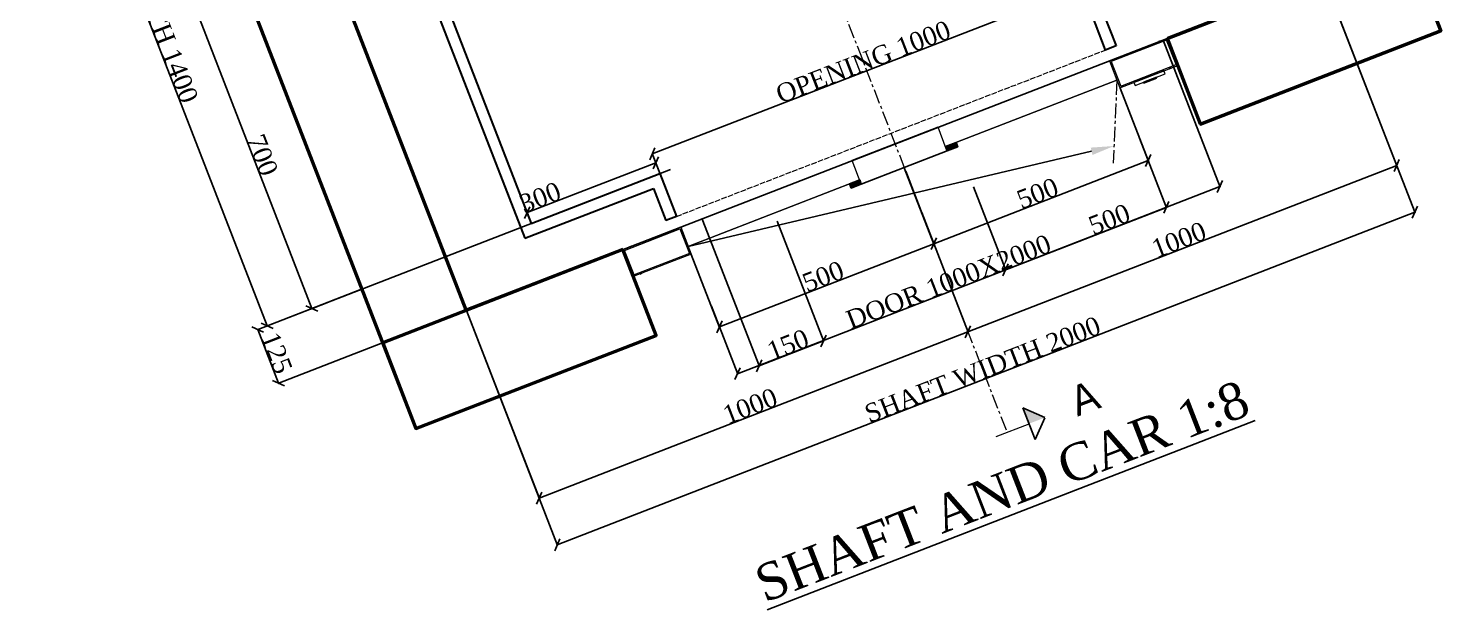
# Model space of a CAD drawing. Header units: millimetres. Extents: x 22640 to 26002, y -77691 to -74265.
# Drawn here: x 22758 to 25829, y -77691 to -76427 of the extents above; entities that cross this region are included whole.
import ezdxf
from ezdxf import colors
from ezdxf.entities.mleader import LeaderData, LeaderLine
from ezdxf.math import Vec2, Vec3

# ---------------------------------------------------------------- set-up
doc = ezdxf.new("R2010")
doc.units = ezdxf.units.MM
doc.linetypes.add('ACAD_ISO02W100', pattern=[15, 12, -3])
doc.linetypes.add('CENTER', pattern=[50.8, 31.75, -6.35, 6.35, -6.35])
doc.layers.add('6', color=7, linetype='Continuous')
for name, color, linetype, lineweight in [('Car', 3, 'Continuous', 18), ('CL', 2, 'CENTER', 0), ('DL', 8, 'ACAD_ISO02W100', 0), ('step&guides', 3, 'Continuous', 30), ('Wall', 1, 'Continuous', 50)]:
    doc.layers.add(name, color=color, linetype=linetype, lineweight=lineweight)
doc.styles.add('nassar2', font='cent.shx', dxfattribs={"height": 60})
doc.styles.add('top', font='cent.shx', dxfattribs={"height": 40})
doc.dimstyles.new('top', dxfattribs={"dimtxt": 35, "dimasz": 20, "dimexe": 1.25, "dimexo": 0.625, "dimtad": 1, "dimtxsty": 'top', "dimblk": 'OBLIQUE', "dimcen": 2.5, "dimadec": 0, "dimazin": 0, "dimtfac": 1, "dimtmove": 0, "dimatfit": 3, "dimldrblk": 'OBLIQUE', "dimfxl": 1, "dimarcsym": 0})

# ---------------------------------------------------------------- blocks, each defined once
blk = doc.blocks.new('_Oblique')
at = {"color": 0, "linetype": 'ByBlock', "lineweight": -2}
blk.add_line((-0.5, -0.5), (0.5, 0.5), dxfattribs=at)
blk = doc.blocks.new('*D57')
at = {"color": 0, "lineweight": -2, "transparency": 16777216}
for p, q in [((24665.4, -76738.1), (24727, -76896.8)), ((24260.4, -77076.4), (24726.5, -76895.6)), ((24199.3, -76918.9), (24260.8, -77077.6))]:
    blk.add_line(p, q, dxfattribs=at)
at = {"layer": 'Defpoints', "color": 0, "transparency": 16777216}
for p in [(24665.2, -76737.5), (24726.5, -76895.6), (24199.1, -76918.3)]:
    blk.add_point(p, dxfattribs=at)
at = {"color": 0, "lineweight": -2, "transparency": 16777216, "xscale": 20, "yscale": 20, "zscale": 20}
for p, rotation in [((24726.5, -76895.6), 21.1994384195994), ((24260.4, -77076.4), 201.1994384195994)]:
    blk.add_blockref('_Oblique', p, dxfattribs=dict(at, rotation=rotation))
at = {"color": 0, "transparency": 16777216, "insert": (24486, -76966.8), "char_height": 40, "attachment_point": 5, "rotation": 21.1994, "style": 'top'}
blk.add_mtext('500', dxfattribs=at)
blk = doc.blocks.new('*D58')
at = {"color": 0, "lineweight": -2, "transparency": 16777216}
for p, q in [((25131.6, -76557.3), (25193.2, -76716)), ((24726.5, -76895.6), (25192.7, -76714.8)), ((24662.5, -76730.6), (24727, -76896.8))]:
    blk.add_line(p, q, dxfattribs=at)
at = {"layer": 'Defpoints', "color": 0, "transparency": 16777216}
for p in [(25131.4, -76556.7), (25192.7, -76714.8), (24662.3, -76730)]:
    blk.add_point(p, dxfattribs=at)
at = {"color": 0, "lineweight": -2, "transparency": 16777216, "xscale": 20, "yscale": 20, "zscale": 20}
for p, rotation in [((25192.7, -76714.8), 21.1994384195994), ((24726.5, -76895.6), 201.1994384195994)]:
    blk.add_blockref('_Oblique', p, dxfattribs=dict(at, rotation=rotation))
at = {"color": 0, "transparency": 16777216, "insert": (24952.2, -76786), "char_height": 40, "attachment_point": 5, "rotation": 21.1994, "style": 'top'}
blk.add_mtext('500', dxfattribs=at)
blk = doc.blocks.new('*D40')
at = {"color": 0, "lineweight": -2, "transparency": 16777216}
for p, q in [((25173.8, -76666.1), (25232.6, -76817.8)), ((24299.9, -77178.2), (25232.2, -76816.6)), ((24242.9, -77031.4), (24300.3, -77179.4))]:
    blk.add_line(p, q, dxfattribs=at)
at = {"layer": 'Defpoints', "color": 0, "transparency": 16777216}
for p in [(25173.6, -76665.5), (25232.2, -76816.6), (24242.7, -77030.9)]:
    blk.add_point(p, dxfattribs=at)
at = {"color": 0, "lineweight": -2, "transparency": 16777216, "xscale": 20, "yscale": 20, "zscale": 20}
for p, rotation in [((25232.2, -76816.6), 21.1994384195994), ((24299.9, -77178.2), 201.1994384195994)]:
    blk.add_blockref('_Oblique', p, dxfattribs=dict(at, rotation=rotation))
at = {"color": 0, "transparency": 16777216, "insert": (24758.6, -76978.2), "char_height": 40, "attachment_point": 5, "rotation": 21.1994, "style": 'top'}
blk.add_mtext('DOOR 1000X2000', dxfattribs=at)
blk = doc.blocks.new('*D41')
at = {"color": 0, "lineweight": -2, "transparency": 16777216}
for p, q in [((24122, -76719.7), (23842.3, -76828.1)), ((24130.8, -76742.4), (24121.5, -76718.5)), ((23851.1, -76850.9), (23841.8, -76827))]:
    blk.add_line(p, q, dxfattribs=at)
at = {"layer": 'Defpoints', "color": 0, "transparency": 16777216}
for p in [(24131.1, -76743), (23842.3, -76828.1), (23851.4, -76851.5)]:
    blk.add_point(p, dxfattribs=at)
at = {"color": 0, "lineweight": -2, "transparency": 16777216, "xscale": 20, "yscale": 20, "zscale": 20}
for p, rotation in [((24122, -76719.7), 21.19943841959937), ((23842.3, -76828.1), 201.1994384195994)]:
    blk.add_blockref('_Oblique', p, dxfattribs=dict(at, rotation=rotation))
at = {"color": 0, "transparency": 16777216, "insert": (23870.6, -76795), "char_height": 40, "attachment_point": 5, "rotation": 21.1994, "style": 'top'}
blk.add_mtext('300', dxfattribs=at)
blk = doc.blocks.new('*D42')
at = {"color": 0, "lineweight": -2, "transparency": 16777216}
for p, q in [((24114.5, -76700.4), (25046.9, -76338.8)), ((25063.2, -76380.8), (25046.4, -76337.7)), ((24130.8, -76742.4), (24114.1, -76699.3))]:
    blk.add_line(p, q, dxfattribs=at)
at = {"layer": 'Defpoints', "color": 0, "transparency": 16777216}
for p in [(25046.9, -76338.8), (25063.4, -76381.4), (24131.1, -76743)]:
    blk.add_point(p, dxfattribs=at)
at = {"color": 0, "lineweight": -2, "transparency": 16777216, "xscale": 20, "yscale": 20, "zscale": 20}
for p, rotation in [((25046.9, -76338.8), 21.1994384195994), ((24114.5, -76700.4), 201.1994384195994)]:
    blk.add_blockref('_Oblique', p, dxfattribs=dict(at, rotation=rotation))
at = {"color": 0, "transparency": 16777216, "insert": (24573.2, -76500.4), "char_height": 40, "attachment_point": 5, "rotation": 21.1994, "style": 'top'}
blk.add_mtext('OPENING 1000', dxfattribs=at)
blk = doc.blocks.new('*D43')
at = {"color": 0, "lineweight": -2, "transparency": 16777216}
for p, q in [((25225.4, -76453.3), (25349.2, -76772.6)), ((24812.6, -76772), (24883, -76953.4)), ((24882.6, -76952.2), (25348.7, -76771.4))]:
    blk.add_line(p, q, dxfattribs=at)
at = {"layer": 'Defpoints', "color": 0, "transparency": 16777216}
for p in [(25225.1, -76452.8), (24812.4, -76771.4), (25348.7, -76771.4)]:
    blk.add_point(p, dxfattribs=at)
at = {"color": 0, "lineweight": -2, "transparency": 16777216, "xscale": 20, "yscale": 20, "zscale": 20}
for p, rotation in [((25348.7, -76771.4), 21.1994384195994), ((24882.6, -76952.2), 201.1994384195994)]:
    blk.add_blockref('_Oblique', p, dxfattribs=dict(at, rotation=rotation))
at = {"color": 0, "transparency": 16777216, "insert": (25108.2, -76842.6), "char_height": 40, "attachment_point": 5, "rotation": 21.1994, "style": 'top'}
blk.add_mtext('500', dxfattribs=at)
blk = doc.blocks.new('*D44')
at = {"color": 0, "lineweight": -2, "transparency": 16777216}
for p, q in [((24223.1, -76842.1), (24347.4, -77162.5)), ((24385.7, -76846.6), (24487.2, -77108.3)), ((24346.9, -77161.3), (24486.8, -77107.1))]:
    blk.add_line(p, q, dxfattribs=at)
at = {"layer": 'Defpoints', "color": 0, "transparency": 16777216}
for p in [(24222.9, -76841.5), (24385.5, -76846), (24486.8, -77107.1)]:
    blk.add_point(p, dxfattribs=at)
at = {"color": 0, "lineweight": -2, "transparency": 16777216, "xscale": 20, "yscale": 20, "zscale": 20}
for p, rotation in [((24486.8, -77107.1), 21.1994384195994), ((24346.9, -77161.3), 201.1994384195994)]:
    blk.add_blockref('_Oblique', p, dxfattribs=dict(at, rotation=rotation))
at = {"color": 0, "transparency": 16777216, "insert": (24409.4, -77115), "char_height": 40, "attachment_point": 5, "rotation": 21.1994, "style": 'top'}
blk.add_mtext('150', dxfattribs=at)
blk = doc.blocks.new('*D45')
at = {"color": 0, "lineweight": -2, "transparency": 16777216}
for p, q in [((24700.2, -76827.7), (24801.2, -77088.2)), ((23710.3, -77041), (23868.9, -77449.8)), ((24800.8, -77087), (23868.4, -77448.6))]:
    blk.add_line(p, q, dxfattribs=at)
at = {"layer": 'Defpoints', "color": 0, "transparency": 16777216}
for p in [(24699.9, -76827.1), (23710.1, -77040.4), (23868.4, -77448.6)]:
    blk.add_point(p, dxfattribs=at)
at = {"color": 0, "lineweight": -2, "transparency": 16777216, "xscale": 20, "yscale": 20, "zscale": 20}
for p, rotation in [((24800.8, -77087), 21.19943841959937), ((23868.4, -77448.6), 201.1994384195994)]:
    blk.add_blockref('_Oblique', p, dxfattribs=dict(at, rotation=rotation))
at = {"color": 0, "transparency": 16777216, "insert": (24327.1, -77248.6), "char_height": 40, "attachment_point": 5, "rotation": 21.1994, "style": 'top'}
blk.add_mtext('1000', dxfattribs=at)
blk = doc.blocks.new('*D46')
at = {"color": 0, "lineweight": -2, "transparency": 16777216}
for p, q in [((25575, -76317.7), (25733.5, -76726.5)), ((24800.8, -77087), (25733.1, -76725.4)), ((24700.2, -76827.7), (24801.2, -77088.2))]:
    blk.add_line(p, q, dxfattribs=at)
at = {"layer": 'Defpoints', "color": 0, "transparency": 16777216}
for p in [(25574.8, -76317.1), (25733.1, -76725.4), (24699.9, -76827.1)]:
    blk.add_point(p, dxfattribs=at)
at = {"color": 0, "lineweight": -2, "transparency": 16777216, "xscale": 20, "yscale": 20, "zscale": 20}
for p, rotation in [((25733.1, -76725.4), 21.1994384195994), ((24800.8, -77087), 201.1994384195994)]:
    blk.add_blockref('_Oblique', p, dxfattribs=dict(at, rotation=rotation))
at = {"color": 0, "transparency": 16777216, "insert": (25259.5, -76887), "char_height": 40, "attachment_point": 5, "rotation": 21.1994, "style": 'top'}
blk.add_mtext('1000', dxfattribs=at)
blk = doc.blocks.new('*D60')
at = {"color": 0, "lineweight": -2, "transparency": 16777216}
for p, q in [((25575, -76317.7), (25773, -76828.2)), ((25772.5, -76827), (23907.9, -77550.3)), ((23710.3, -77041), (23908.3, -77551.4))]:
    blk.add_line(p, q, dxfattribs=at)
at = {"layer": 'Defpoints', "color": 0, "transparency": 16777216}
for p in [(25574.8, -76317.1), (23710.1, -77040.4), (23907.9, -77550.3)]:
    blk.add_point(p, dxfattribs=at)
at = {"color": 0, "lineweight": -2, "transparency": 16777216, "xscale": 20, "yscale": 20, "zscale": 20}
for p, rotation in [((25772.5, -76827), 21.19943841959937), ((23907.9, -77550.3), 201.1994384195994)]:
    blk.add_blockref('_Oblique', p, dxfattribs=dict(at, rotation=rotation))
at = {"color": 0, "transparency": 16777216, "insert": (24832.7, -77169.4), "char_height": 40, "attachment_point": 5, "rotation": 21.1994, "style": 'top'}
blk.add_mtext('SHAFT WIDTH 2000', dxfattribs=at)
blk = doc.blocks.new('*D51')
at = {"color": 0, "lineweight": -2, "transparency": 16777216}
for p, q in [((23344.5, -75546.5), (22769.3, -75769.6)), ((23276.8, -77074.4), (22770.5, -75769.1)), ((24153.8, -76734.2), (23275.6, -77074.8))]:
    blk.add_line(p, q, dxfattribs=at)
at = {"layer": 'Defpoints', "color": 0, "transparency": 16777216}
for p in [(23345.1, -75546.3), (22770.5, -75769.1), (24154.4, -76734)]:
    blk.add_point(p, dxfattribs=at)
at = {"color": 0, "lineweight": -2, "transparency": 16777216, "xscale": 20, "yscale": 20, "zscale": 20}
for p, rotation in [((22770.5, -75769.1), 111.1994384197184), ((23276.8, -77074.4), 291.1994384197184)]:
    blk.add_blockref('_Oblique', p, dxfattribs=dict(at, rotation=rotation))
at = {"color": 0, "transparency": 16777216, "insert": (23024.8, -76367.7), "char_height": 40, "attachment_point": 5, "rotation": 291.1994, "style": 'top'}
blk.add_mtext('CAR DEPTH 1400', dxfattribs=at)
blk = doc.blocks.new('*D61')
at = {"color": 0, "lineweight": -2, "transparency": 16777216}
for p, q in [((23415.8, -76269.6), (23120, -76384.4)), ((23374.3, -77036.6), (23121.1, -76383.9)), ((23482.5, -76994.6), (23373.1, -77037))]:
    blk.add_line(p, q, dxfattribs=at)
at = {"layer": 'Defpoints', "color": 0, "transparency": 16777216}
for p in [(23416.4, -76269.4), (23121.1, -76383.9), (23483.1, -76994.4)]:
    blk.add_point(p, dxfattribs=at)
at = {"color": 0, "lineweight": -2, "transparency": 16777216, "xscale": 20, "yscale": 20, "zscale": 20}
for p, rotation in [((23121.1, -76383.9), 111.1994384197184), ((23374.3, -77036.6), 291.1994384197184)]:
    blk.add_blockref('_Oblique', p, dxfattribs=dict(at, rotation=rotation))
at = {"color": 0, "transparency": 16777216, "insert": (23266.9, -76702.8), "char_height": 40, "attachment_point": 5, "rotation": 291.1994, "style": 'top'}
blk.add_mtext('700', dxfattribs=at)
blk = doc.blocks.new('*D66')
at = {"color": 0, "lineweight": -2, "transparency": 16777216}
for p, q in [((23482.5, -76994.6), (23255.2, -77082.7)), ((23256.4, -77082.3), (23301.6, -77198.8)), ((23527.7, -77111.1), (23300.4, -77199.3))]:
    blk.add_line(p, q, dxfattribs=at)
at = {"layer": 'Defpoints', "color": 0, "transparency": 16777216}
for p in [(23483.1, -76994.4), (23528.3, -77110.9), (23301.6, -77198.8)]:
    blk.add_point(p, dxfattribs=at)
at = {"color": 0, "lineweight": -2, "transparency": 16777216, "xscale": 20, "yscale": 20, "zscale": 20}
for p, rotation in [((23256.4, -77082.3), 111.1994384197184), ((23301.6, -77198.8), 291.1994384197184)]:
    blk.add_blockref('_Oblique', p, dxfattribs=dict(at, rotation=rotation))
at = {"color": 0, "transparency": 16777216, "insert": (23298.2, -77133.1), "char_height": 40, "attachment_point": 5, "rotation": 291.1994, "style": 'top'}
blk.add_mtext('125', dxfattribs=at)

msp = doc.modelspace()

# ---------------------------------------------------------------- hatches: boundary and pattern name
at = {"true_color": 0x000007, "transparency": 33554666}
h = msp.add_hatch(color=7, dxfattribs=at)
h.paths.add_polyline_path([(24751.979, -76684.492), (24775.058, -76675.54), (24755.598, -76693.822)])
h.paths.add_polyline_path([(24775.058, -76675.54), (24755.598, -76693.822), (24778.677, -76684.87)])
h = msp.add_hatch(color=7, dxfattribs=at)
h.paths.add_polyline_path([(24543.284, -76765.437), (24565.381, -76756.866), (24546.903, -76774.767)])
h.paths.add_polyline_path([(24565.381, -76756.866), (24546.903, -76774.767), (24569, -76766.196)])
at = {"layer": 'Car', "lineweight": 25, "ltscale": 4, "transparency": 16777216}
h = msp.add_hatch(color=256, dxfattribs=at)
h.dxf.hatch_style = 1
h.paths.add_polyline_path([(24933.709, -77286.887), (24920.514, -77252.587), (24967.804, -77273.771)])

# ---------------------------------------------------------------- linework, layer by layer
for p, q in [((23714.757, -77038.571), (25570.089, -76318.957)), ((25570.089, -76318.957), (23714.757, -77038.571)), ((25215.804, -76456.371), (25220.466, -76454.563)), ((25234.451, -76449.138), (25306.774, -76635.604)), ((25238.601, -76515.145), (25243.262, -76513.337)), ((24064.38, -76902.966), (24069.042, -76901.158)), ((24091.838, -76959.932), (24087.176, -76961.74))]:
    msp.add_line(p, q)
at = {"color": 7, "linetype": 'Continuous', "lineweight": 20, "transparency": 33554666}
for p, q in [((24751.994, -76684.532), (25124.859, -76539.911)), ((24192.532, -76901.527), (24565.397, -76756.906))]:
    msp.add_line(p, q, dxfattribs=at)
at = {"transparency": 33554666}
msp.add_line((24735.722, -76642.577), (24549.124, -76714.951), dxfattribs=at)
at = {"color": 7, "linetype": 'Continuous', "lineweight": 20, "transparency": 33554666}
for points in [[(25234.451, -76449.138), (25108.586, -76497.956), (25131.383, -76556.731), (25257.247, -76507.913)], [(25232.746, -76453.039), (25112.468, -76499.669), (25133.08, -76552.811), (25253.358, -76506.182)], [(25164.326, -76551.79), (25229.589, -76526.477), (25226.947, -76519.666), (25161.684, -76544.979)], [(25183.15, -76546.634), (25211.694, -76535.563), (25210.971, -76533.698), (25182.427, -76544.769)], [(24050.395, -76908.39), (24176.259, -76859.572), (24199.056, -76918.347), (24073.192, -76967.165)], [(24054.284, -76910.121), (24174.547, -76863.454), (24195.159, -76916.596), (24074.896, -76963.264)]]:
    msp.add_lwpolyline(points, close=True, dxfattribs=at)
for points in [[(24565.397, -76756.906), (24192.532, -76901.527), (24176.259, -76859.572), (25108.586, -76497.956), (25124.859, -76539.911), (24751.994, -76684.532)], [(24755.598, -76693.822), (24753.815, -76689.226), (24735.722, -76642.577)], [(24569, -76766.196), (24549.124, -76714.951), (24549.124, -76714.951)]]:
    msp.add_lwpolyline(points, dxfattribs=at)
at = {"color": 7, "linetype": 'Continuous', "lineweight": -2, "true_color": 0x000007, "transparency": 33554666}
for points in [[(24751.979, -76684.492), (24775.058, -76675.54), (24755.598, -76693.822)], [(24775.058, -76675.54), (24755.598, -76693.822), (24778.677, -76684.87)], [(24543.284, -76765.437), (24565.381, -76756.866), (24546.903, -76774.767)], [(24565.381, -76756.866), (24546.903, -76774.767), (24569, -76766.196)]]:
    msp.add_lwpolyline(points, close=True, dxfattribs=at)
at = {"color": 7, "linetype": 'Continuous', "lineweight": 20, "true_color": 0x000007, "transparency": 33554666}
for points in [[(24778.677, -76684.87), (24775.058, -76675.54), (24775.058, -76675.54)], [(24546.903, -76774.767), (24543.284, -76765.437), (24543.284, -76765.437)]]:
    msp.add_lwpolyline(points, dxfattribs=at)
at = {"layer": '6', "transparency": 33554666}
msp.add_line((24755.598, -76693.822), (24569, -76766.196), dxfattribs=at)
at = {"layer": 'Car', "lineweight": 25, "ltscale": 4, "transparency": 33554666}
for p, q in [((24967.804, -77273.771), (24920.514, -77252.587)), ((24920.514, -77252.587), (24946.905, -77321.188)), ((24946.905, -77321.188), (24967.958, -77273.846))]:
    msp.add_line(p, q, dxfattribs=at)
at = {"layer": 'Car', "ltscale": 4, "transparency": 33554666}
msp.add_line((24862.118, -77314.655), (24933.709, -77286.887), dxfattribs=at)
at = {"layer": 'CL'}
for p, q in [((23806.638, -74523.918, -110.467), (24885.538, -77305.571)), ((25124.859, -76539.911), (25116.707, -76720.183))]:
    msp.add_line(p, q, dxfattribs=at)
at = {"layer": 'DL', "transparency": 33554666}
msp.add_line((24167.219, -76836.264), (25099.546, -76474.648), dxfattribs=at)
at = {"layer": 'step&guides'}
for p, q in [((23312.749, -75531.989), (23837.091, -76883.864)), ((23345.097, -75546.257), (23851.359, -76851.516)), ((25063.385, -76381.415), (25099.546, -76474.648)), ((25095.733, -76395.683), (25122.854, -76465.608)), ((25122.854, -76465.608), (25099.546, -76474.648)), ((23851.359, -76851.516), (24131.057, -76743.031)), ((24131.057, -76743.031), (24167.219, -76836.264)), ((23837.091, -76883.864), (24116.789, -76775.379)), ((24116.789, -76775.379), (24143.911, -76845.304)), ((24167.219, -76836.264), (24143.911, -76845.304))]:
    msp.add_line(p, q, dxfattribs=at)
at = {"layer": 'Wall'}
for points in [[(25306.774, -76635.604), (25828.877, -76433.099), (25033.323, -74381.979), (22805.061, -75246.24), (23600.615, -77297.36), (24122.718, -77094.855)], [(24050.395, -76908.39), (23710.095, -77040.38), (23059.188, -75362.19), (24923.842, -74638.959), (25574.75, -76317.149), (25234.451, -76449.138)]]:
    msp.add_lwpolyline(points, dxfattribs=at)
for points in [[(25234.451, -76449.138), (25756.554, -76246.634), (25828.877, -76433.099), (25306.774, -76635.604)], [(24050.395, -76908.39), (23528.292, -77110.895), (23600.615, -77297.36), (24122.718, -77094.855)]]:
    msp.add_lwpolyline(points, close=True, dxfattribs=at)

# ---------------------------------------------------------------- texts
at = {"insert": (24329.754, -77601.911, -137), "char_height": 80, "attachment_point": 1, "rotation": 21.199438}
msp.add_mtext_dynamic_manual_height_columns('{\\Fcent|c0;\\L\\C6;SHAFT AND CAR 1:8}', width=2331.14753, gutter_width=200, heights=[0], dxfattribs=at)
at = {"ltscale": 4, "transparency": 33554666, "insert": (25069.828, -77190.334), "char_height": 65, "attachment_point": 3, "rotation": 20.927392}
msp.add_mtext_dynamic_manual_height_columns('A', width=315.98199, gutter_width=125, heights=[0], dxfattribs=at)

# ---------------------------------------------------------------- dimensions: what is measured, and where the dimension line sits
for base, p1, p2, angle, text, picture, middle in [((22770.497, -75769.123), (24154.365, -76733.991), (23345.097, -75546.257), 111.199438, 'CAR DEPTH <>', '*D51', (23005.547, -76375.136)), ((23907.857, -77550.254), (25574.75, -76317.149), (23710.095, -77040.38), 21.199438, 'SHAFT WIDTH <>', '*D60', (24840.184, -77188.639)), ((25046.863, -76338.818), (24131.057, -76743.031), (25063.385, -76381.415), 21.199438, 'OPENING <>', '*D42', (24580.699, -76519.626)), ((25232.188, -76816.629), (24242.696, -77030.86), (25173.559, -76665.47), 21.199438, 'DOOR <>X2000', '*D40', (24766.024, -76997.437))]:
    dim = msp.add_linear_dim(base=base, p1=p1, p2=p2, angle=angle, text=text, dimstyle='top')
    dim.commit()
    dim.dimension.update_dxf_attribs({"geometry": picture, "text_midpoint": middle, "dimtype": 160})
for base, p1, p2, angle, picture, middle in [((23121.142, -76383.93), (23483.09, -76994.354), (23416.424, -76269.401), 111.199438, '*D61', (23247.708, -76710.245)), ((25733.088, -76725.38), (24699.948, -76827.076), (25574.75, -76317.149), 21.199438, '*D46', (25266.924, -76906.187)), ((25348.729, -76771.428), (24812.416, -76771.374), (25225.127, -76452.754), 21.199438, '*D43', (25115.647, -76861.831)), ((25192.703, -76714.829), (24662.299, -76730.009), (25131.383, -76556.731), 21.199438, '*D58', (24959.621, -76805.232)), ((23842.295, -76828.147), (24131.057, -76743.031), (23851.359, -76851.516), 21.199438, '*D41', (23878.073, -76814.27)), ((24726.54, -76895.636), (24199.056, -76918.347), (24665.219, -76737.539), 21.199438, '*D57', (24493.458, -76986.04)), ((23868.433, -77448.611), (24699.948, -76827.076), (23710.095, -77040.38), 21.199438, '*D45', (24334.597, -77267.803)), ((24486.778, -77107.087), (24222.876, -76841.491), (24385.521, -76846.023), 21.199438, '*D44', (24416.854, -77134.208)), ((23301.566, -77198.833), (23483.09, -76994.354), (23528.292, -77110.895), 111.199438, '*D66', (23278.965, -77140.562))]:
    dim = msp.add_linear_dim(base=base, p1=p1, p2=p2, angle=angle, dimstyle='top')
    dim.commit()
    dim.dimension.update_dxf_attribs({"geometry": picture, "text_midpoint": middle, "dimtype": 160})

# ---------------------------------------------------------------- leaders
at = {"layer": 'CL'}
ml = msp.add_multileader_mtext('Standard', dxfattribs=at)
ml.set_content('', color=256, style='nassar2')
ml.set_leader_properties()
ml.build(insert=Vec2(0, 0))
ml.multileader.update_dxf_attribs({"text_left_attachment_type": 6, "text_right_attachment_type": 6, "dogleg_length": 0.36, "arrow_head_size": 50})
ctx = ml.context
ctx.base_point, ctx.char_height, ctx.arrow_head_size, ctx.landing_gap_size, ctx.plane_origin, ctx.plane_x_axis, ctx.plane_y_axis = Vec3(24192.364, -76901.592), 60, 50, 0.09, Vec3(24724.042, -76872.417), Vec3(0.93232735, 0.36161543), Vec3(-0.36161543, 0.93232735)
ctx.left_attachment, ctx.right_attachment, ctx.text_align_type = 6, 6, 2
notes = []
notes.append((ctx, [(1, (1, 1, 0), (24192.532, -76901.527), (-0.93232735, -0.36161543), 0.0000157, [(0, [(25118.377, -76683.242)], 0, [])])]))
ctx.mtext.insert, ctx.mtext.text_direction, ctx.mtext.rotation, ctx.mtext.alignment, ctx.mtext.flow_direction = Vec3(24170.751, -76845.619), Vec3(0.93232735, 0.36161543), 0.37, 3, 5
for ctx, leaders in notes:
    for number, flags, end, landing, length, lines in leaders:
        leader = LeaderData()
        leader.index, (leader.has_last_leader_line, leader.has_dogleg_vector, leader.attachment_direction) = number, flags
        leader.last_leader_point, leader.dogleg_vector, leader.dogleg_length = Vec3(end), Vec3(landing), length
        for number, points, colour, breaks in lines:
            line = LeaderLine()
            line.index, line.vertices, line.color, line.breaks = number, Vec3.list(points), colors.encode_raw_color(colour), breaks
            leader.lines.append(line)
        ctx.leaders.append(leader)

doc.saveas('drawing.dxf')
